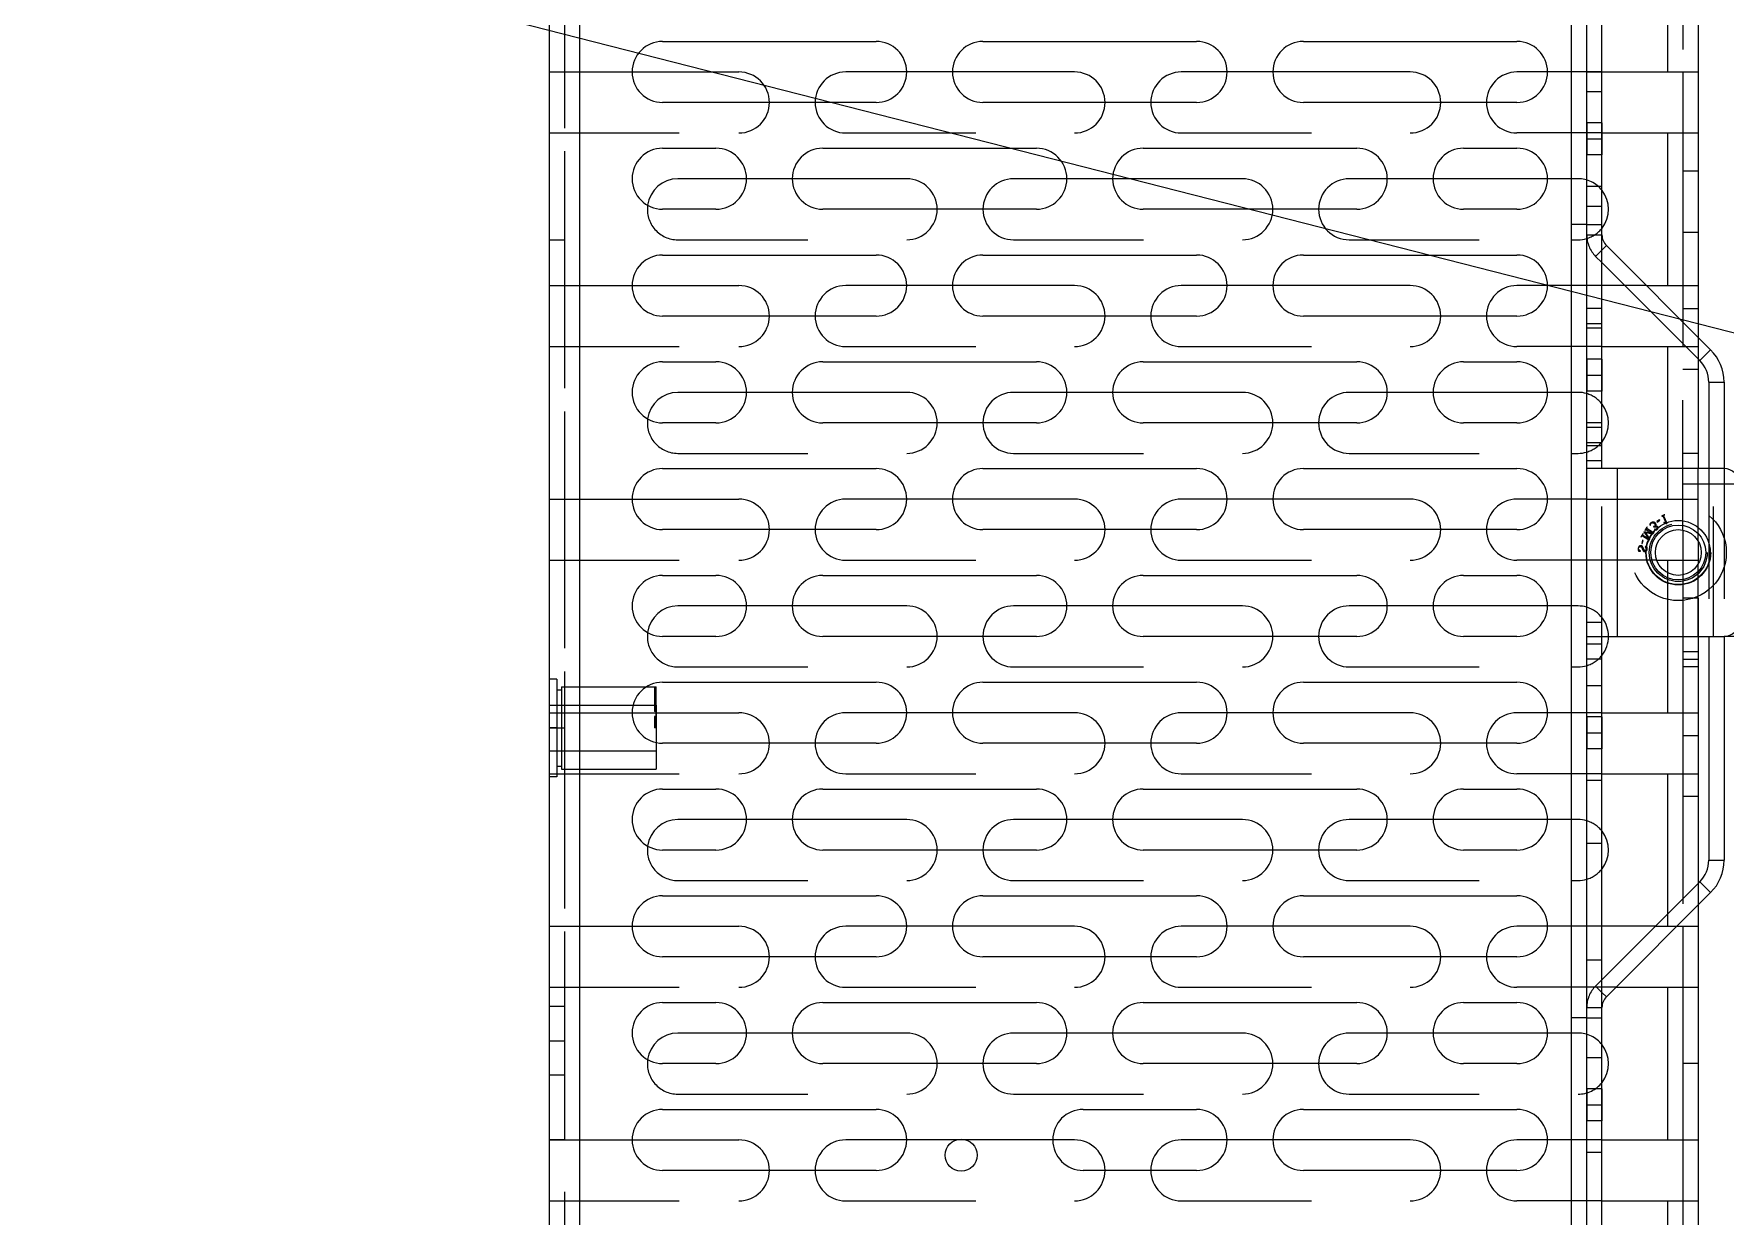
# Model space of a CAD drawing. Header units: millimetres. Extents: x 0 to 8948, y -1340 to 1100.
# Drawn here: x 1849.9 to 1960.7, y 540.9 to 618.4 of the extents above; entities that cross this region are included whole.
import ezdxf

# ---------------------------------------------------------------- set-up
doc = ezdxf.new("R2010")
doc.units = ezdxf.units.MM
doc.header["$LTSCALE"] = 85.25
doc.linetypes.add('HIDDEN', pattern=[0.2, 0.1, -0.1])
doc.layers.get('0').update_dxf_attribs({"linetype": 'CONTINUOUS'})
doc.layers.add('02___PRT_ALL_AXES', color=7, linetype='CONTINUOUS')
doc.layers.add('DEFAULT_2', color=8, linetype='HIDDEN')

msp = doc.modelspace()

# ---------------------------------------------------------------- linework, layer by layer
msp.add_line((0, 1100), (4304.922, 0))
at = {"color": 3, "linetype": 'Continuous'}
for p, q in [((1951.645, 454.448), (1951.645, 709.948)), ((1885.645, 470.948), (1885.645, 679.948)), ((1950.645, 524.598), (1950.645, 679.948)), ((1883.645, 678.948), (1883.645, 471.948)), ((1891.074, 617.948), (1905.074, 617.948)), ((1912.074, 617.948), (1926.074, 617.948)), ((1933.074, 617.948), (1947.074, 617.948)), ((1957.945, 615.948), (1957.945, 611.948)), ((1905.074, 613.948), (1891.074, 613.948)), ((1926.074, 613.948), (1912.074, 613.948)), ((1947.074, 613.948), (1933.074, 613.948)), ((1891.074, 610.948), (1894.574, 610.948)), ((1901.574, 610.948), (1915.574, 610.948)), ((1922.574, 610.948), (1936.574, 610.948)), ((1943.574, 610.948), (1947.074, 610.948)), ((1894.574, 606.948), (1891.074, 606.948)), ((1915.574, 606.948), (1901.574, 606.948)), ((1936.574, 606.948), (1922.574, 606.948)), ((1947.074, 606.948), (1943.574, 606.948)), ((1951.645, 605.948), (1950.645, 605.948)), ((1891.074, 603.948), (1905.074, 603.948)), ((1912.074, 603.948), (1926.074, 603.948)), ((1933.074, 603.948), (1947.074, 603.948)), ((1959.059, 597.034), (1952.645, 603.448)), ((1957.945, 601.948), (1957.945, 599.562)), ((1905.074, 599.948), (1891.074, 599.948)), ((1926.074, 599.948), (1912.074, 599.948)), ((1947.074, 599.948), (1933.074, 599.948)), ((1957.945, 598.148), (1957.945, 597.948)), ((1891.074, 596.948), (1894.574, 596.948)), ((1901.574, 596.948), (1915.574, 596.948)), ((1922.574, 596.948), (1936.574, 596.948)), ((1943.574, 596.948), (1947.074, 596.948)), ((1959.645, 595.62), (1959.645, 589.948)), ((1894.574, 592.948), (1891.074, 592.948)), ((1915.574, 592.948), (1901.574, 592.948)), ((1936.574, 592.948), (1922.574, 592.948)), ((1947.074, 592.948), (1943.574, 592.948)), ((1891.074, 589.948), (1905.074, 589.948)), ((1912.074, 589.948), (1926.074, 589.948)), ((1933.074, 589.948), (1947.074, 589.948)), ((1960.645, 589.948), (1951.645, 589.948)), ((1953.645, 589.948), (1953.645, 578.948)), ((1905.074, 585.948), (1891.074, 585.948)), ((1926.074, 585.948), (1912.074, 585.948)), ((1947.074, 585.948), (1933.074, 585.948)), ((1957.945, 585.913), (1957.945, 583.948)), ((1891.074, 582.948), (1894.574, 582.948)), ((1901.574, 582.948), (1915.574, 582.948)), ((1922.574, 582.948), (1936.574, 582.948)), ((1943.574, 582.948), (1947.074, 582.948)), ((1894.574, 578.948), (1891.074, 578.948)), ((1915.574, 578.948), (1901.574, 578.948)), ((1936.574, 578.948), (1922.574, 578.948)), ((1947.074, 578.948), (1943.574, 578.948)), ((1951.645, 578.948), (1960.645, 578.948)), ((1959.645, 578.948), (1959.645, 564.276)), ((1891.074, 575.948), (1905.074, 575.948)), ((1912.074, 575.948), (1926.074, 575.948)), ((1933.074, 575.948), (1947.074, 575.948)), ((1957.945, 573.948), (1957.945, 569.948)), ((1905.074, 571.948), (1891.074, 571.948)), ((1926.074, 571.948), (1912.074, 571.948)), ((1947.074, 571.948), (1933.074, 571.948)), ((1891.074, 568.948), (1894.574, 568.948)), ((1901.574, 568.948), (1915.574, 568.948)), ((1922.574, 568.948), (1936.574, 568.948)), ((1943.574, 568.948), (1947.074, 568.948)), ((1894.574, 564.948), (1891.074, 564.948)), ((1915.574, 564.948), (1901.574, 564.948)), ((1936.574, 564.948), (1922.574, 564.948)), ((1947.074, 564.948), (1943.574, 564.948)), ((1959.059, 562.862), (1952.645, 556.448)), ((1891.074, 561.948), (1905.074, 561.948)), ((1912.074, 561.948), (1926.074, 561.948)), ((1933.074, 561.948), (1947.074, 561.948)), ((1957.945, 559.948), (1957.945, 555.948)), ((1905.074, 557.948), (1891.074, 557.948)), ((1926.074, 557.948), (1912.074, 557.948)), ((1947.074, 557.948), (1933.074, 557.948)), ((1891.074, 554.948), (1894.574, 554.948)), ((1901.574, 554.948), (1915.574, 554.948)), ((1922.574, 554.948), (1936.574, 554.948)), ((1943.574, 554.948), (1947.074, 554.948)), ((1951.645, 553.948), (1950.645, 553.948)), ((1894.574, 550.948), (1891.074, 550.948)), ((1915.574, 550.948), (1901.574, 550.948)), ((1936.574, 550.948), (1922.574, 550.948)), ((1947.074, 550.948), (1943.574, 550.948)), ((1891.074, 547.948), (1905.074, 547.948)), ((1918.645, 547.948), (1926.074, 547.948)), ((1933.074, 547.948), (1947.074, 547.948)), ((1957.945, 545.948), (1957.945, 541.948)), ((1905.074, 543.948), (1891.074, 543.948)), ((1926.074, 543.948), (1918.645, 543.948)), ((1947.074, 543.948), (1933.074, 543.948))]:
    msp.add_line(p, q, dxfattribs=at)
at = {"color": 7, "linetype": 'Continuous'}
for p, q in [((1952.645, 589.948), (1952.645, 683.948)), ((1958.945, 667.948), (1958.945, 598.562)), ((1956.945, 625.948), (1956.945, 615.948)), ((1889.083, 615.948), (1896.074, 615.948)), ((1907.066, 615.948), (1903.074, 615.948)), ((1918.074, 615.948), (1910.083, 615.948)), ((1928.066, 615.948), (1925.074, 615.948)), ((1940.074, 615.948), (1931.083, 615.948)), ((1949.066, 615.948), (1947.074, 615.948)), ((1952.645, 615.948), (1958.945, 615.948)), ((1952.645, 611.948), (1958.945, 611.948)), ((1956.945, 611.948), (1956.945, 601.948)), ((1896.566, 608.948), (1892.074, 608.948)), ((1907.074, 608.948), (1899.583, 608.948)), ((1917.566, 608.948), (1914.074, 608.948)), ((1929.074, 608.948), (1920.583, 608.948)), ((1938.566, 608.948), (1936.074, 608.948)), ((1949.066, 608.948), (1941.583, 608.948)), ((1950.645, 604.948), (1951.074, 604.948)), ((1952.645, 604.276), (1952.938, 604.569)), ((1959.766, 597.741), (1952.938, 604.569)), ((1889.083, 601.948), (1896.074, 601.948)), ((1907.066, 601.948), (1903.074, 601.948)), ((1918.074, 601.948), (1910.083, 601.948)), ((1928.066, 601.948), (1925.074, 601.948)), ((1940.074, 601.948), (1931.083, 601.948)), ((1949.066, 601.948), (1947.074, 601.948)), ((1951.645, 601.948), (1950.645, 601.948)), ((1954.145, 601.948), (1952.645, 601.948)), ((1955.559, 601.948), (1958.945, 601.948)), ((1951.645, 597.948), (1950.645, 597.948)), ((1952.645, 597.948), (1958.145, 597.948)), ((1956.945, 597.948), (1956.945, 589.948)), ((1959.059, 597.034), (1959.766, 597.741)), ((1958.945, 597.148), (1958.945, 589.948)), ((1959.645, 595.62), (1960.645, 595.62)), ((1960.645, 595.62), (1960.645, 589.948)), ((1896.566, 594.948), (1892.074, 594.948)), ((1907.074, 594.948), (1899.583, 594.948)), ((1917.566, 594.948), (1914.074, 594.948)), ((1929.074, 594.948), (1920.583, 594.948)), ((1938.566, 594.948), (1936.074, 594.948)), ((1949.066, 594.948), (1941.583, 594.948)), ((1951.074, 594.948), (1950.645, 594.948)), ((1950.645, 590.948), (1951.074, 590.948)), ((1952.645, 591.448), (1951.645, 591.448)), ((1952.645, 590.448), (1951.645, 590.448)), ((1889.083, 587.948), (1896.074, 587.948)), ((1907.066, 587.948), (1903.074, 587.948)), ((1918.074, 587.948), (1910.083, 587.948)), ((1928.066, 587.948), (1925.074, 587.948)), ((1940.074, 587.948), (1931.083, 587.948)), ((1949.066, 587.948), (1947.074, 587.948)), ((1951.645, 587.948), (1950.645, 587.948)), ((1958.945, 585.191), (1958.945, 583.705)), ((1951.645, 583.948), (1950.645, 583.948)), ((1956.232, 583.948), (1958.945, 583.948)), ((1956.945, 583.948), (1956.945, 583.127)), ((1896.566, 580.948), (1892.074, 580.948)), ((1907.074, 580.948), (1899.583, 580.948)), ((1917.566, 580.948), (1914.074, 580.948)), ((1929.074, 580.948), (1920.583, 580.948)), ((1938.566, 580.948), (1936.074, 580.948)), ((1949.066, 580.948), (1941.583, 580.948)), ((1951.074, 580.948), (1950.645, 580.948)), ((1952.645, 490.948), (1952.645, 578.948)), ((1956.945, 578.948), (1956.945, 573.948)), ((1958.945, 578.948), (1958.945, 562.748)), ((1966.945, 578.948), (1960.645, 578.948)), ((1960.645, 578.948), (1960.645, 564.276)), ((1952.645, 578.448), (1951.645, 578.448)), ((1950.645, 576.948), (1951.074, 576.948)), ((1952.645, 577.448), (1951.645, 577.448)), ((1890.545, 575.642), (1890.545, 575.63)), ((1890.545, 575.642), (1890.645, 575.642)), ((1890.545, 575.63), (1890.645, 575.63)), ((1890.645, 572.948), (1890.645, 575.648)), ((1890.545, 575.306), (1890.545, 575.215)), ((1890.545, 575.306), (1890.645, 575.306)), ((1890.645, 575.298), (1890.545, 575.298)), ((1890.645, 575.255), (1890.545, 575.255)), ((1890.645, 575.242), (1890.545, 575.242)), ((1890.645, 575.238), (1890.545, 575.238)), ((1890.545, 575.215), (1890.645, 575.215)), ((1890.545, 573.698), (1890.545, 573.579)), ((1890.545, 573.698), (1890.645, 573.698)), ((1890.545, 573.579), (1890.645, 573.579)), ((1890.645, 573.948), (1896.074, 573.948)), ((1907.066, 573.948), (1903.074, 573.948)), ((1918.074, 573.948), (1910.083, 573.948)), ((1928.066, 573.948), (1925.074, 573.948)), ((1940.074, 573.948), (1931.083, 573.948)), ((1949.066, 573.948), (1947.074, 573.948)), ((1951.645, 573.948), (1950.645, 573.948)), ((1952.645, 573.948), (1958.945, 573.948)), ((1951.645, 569.948), (1950.645, 569.948)), ((1952.645, 569.948), (1958.945, 569.948)), ((1956.945, 569.948), (1956.945, 560.748)), ((1896.566, 566.948), (1892.074, 566.948)), ((1907.074, 566.948), (1899.583, 566.948)), ((1917.566, 566.948), (1914.074, 566.948)), ((1929.074, 566.948), (1920.583, 566.948)), ((1938.566, 566.948), (1936.074, 566.948)), ((1949.066, 566.948), (1941.583, 566.948)), ((1951.074, 566.948), (1950.645, 566.948)), ((1959.645, 564.276), (1960.645, 564.276)), ((1950.645, 562.948), (1951.074, 562.948)), ((1959.766, 562.155), (1952.938, 555.327)), ((1959.059, 562.862), (1959.766, 562.155)), ((1958.945, 561.334), (1958.945, 490.948)), ((1889.083, 559.948), (1896.074, 559.948)), ((1907.066, 559.948), (1903.074, 559.948)), ((1918.074, 559.948), (1910.083, 559.948)), ((1928.066, 559.948), (1925.074, 559.948)), ((1940.074, 559.948), (1931.083, 559.948)), ((1949.066, 559.948), (1947.074, 559.948)), ((1951.645, 559.948), (1950.645, 559.948)), ((1956.145, 559.948), (1952.645, 559.948)), ((1957.559, 559.948), (1958.945, 559.948)), ((1951.645, 555.948), (1950.645, 555.948)), ((1952.645, 555.62), (1952.938, 555.327)), ((1953.559, 555.948), (1958.945, 555.948)), ((1956.945, 555.948), (1956.945, 545.948)), ((1896.566, 552.948), (1892.074, 552.948)), ((1907.074, 552.948), (1899.583, 552.948)), ((1917.566, 552.948), (1914.074, 552.948)), ((1929.074, 552.948), (1920.583, 552.948)), ((1938.566, 552.948), (1936.074, 552.948)), ((1949.066, 552.948), (1941.583, 552.948)), ((1889.083, 545.948), (1896.074, 545.948)), ((1907.066, 545.948), (1903.074, 545.948)), ((1910.938, 545.948), (1910.329, 545.948)), ((1918.074, 545.948), (1916.656, 545.948)), ((1928.066, 545.948), (1925.074, 545.948)), ((1940.074, 545.948), (1931.083, 545.948)), ((1949.066, 545.948), (1947.074, 545.948)), ((1952.645, 545.948), (1958.945, 545.948)), ((1952.645, 541.948), (1958.945, 541.948)), ((1956.945, 541.948), (1956.945, 531.948))]:
    msp.add_line(p, q, dxfattribs=at)
for radius in [1.8, 1.5]:
    msp.add_circle((1957.645, 584.448), radius, dxfattribs=at)
at = {"color": 3, "linetype": 'Continuous'}
msp.add_circle((1910.645, 544.948), 1.05, dxfattribs=at)
for centre, radius, start, end in [((1891.074, 615.948), 2, 90, 270), ((1905.074, 615.948), 2, 270, 90), ((1912.074, 615.948), 2, 90, 270), ((1926.074, 615.948), 2, 270, 90), ((1933.074, 615.948), 2, 90, 270), ((1947.074, 615.948), 2, 270, 90), ((1891.074, 608.948), 2, 90, 270), ((1894.574, 608.948), 2, 270, 90), ((1901.574, 608.948), 2, 90, 270), ((1915.574, 608.948), 2, 270, 90), ((1922.574, 608.948), 2, 90, 270), ((1936.574, 608.948), 2, 270, 90), ((1943.574, 608.948), 2, 90, 270), ((1947.074, 608.948), 2, 270, 90), ((1891.074, 601.948), 2, 90, 270), ((1905.074, 601.948), 2, 270, 90), ((1912.074, 601.948), 2, 90, 270), ((1926.074, 601.948), 2, 270, 90), ((1933.074, 601.948), 2, 90, 270), ((1947.074, 601.948), 2, 270, 90), ((1891.074, 594.948), 2, 90, 270), ((1894.574, 594.948), 2, 270, 90), ((1901.574, 594.948), 2, 90, 270), ((1915.574, 594.948), 2, 270, 90), ((1922.574, 594.948), 2, 90, 270), ((1936.574, 594.948), 2, 270, 90), ((1943.574, 594.948), 2, 90, 270), ((1947.074, 594.948), 2, 270, 90), ((1957.645, 595.62), 2, 0, 45), ((1891.074, 587.948), 2, 90, 270), ((1905.074, 587.948), 2, 270, 90), ((1912.074, 587.948), 2, 90, 270), ((1926.074, 587.948), 2, 270, 90), ((1933.074, 587.948), 2, 90, 270), ((1947.074, 587.948), 2, 270, 90), ((1960.645, 588.948), 1, 0, 90), ((1891.074, 580.948), 2, 90, 270), ((1894.574, 580.948), 2, 270, 90), ((1901.574, 580.948), 2, 90, 270), ((1915.574, 580.948), 2, 270, 90), ((1922.574, 580.948), 2, 90, 270), ((1936.574, 580.948), 2, 270, 90), ((1943.574, 580.948), 2, 90, 270), ((1947.074, 580.948), 2, 270, 90), ((1960.645, 579.948), 1, 270, 0), ((1891.074, 573.948), 2, 90, 270), ((1905.074, 573.948), 2, 270, 90), ((1912.074, 573.948), 2, 90, 270), ((1926.074, 573.948), 2, 270, 90), ((1933.074, 573.948), 2, 90, 270), ((1947.074, 573.948), 2, 270, 90), ((1891.074, 566.948), 2, 90, 270), ((1894.574, 566.948), 2, 270, 90), ((1901.574, 566.948), 2, 90, 270), ((1915.574, 566.948), 2, 270, 90), ((1922.574, 566.948), 2, 90, 270), ((1936.574, 566.948), 2, 270, 90), ((1943.574, 566.948), 2, 90, 270), ((1947.074, 566.948), 2, 270, 90), ((1957.645, 564.276), 2, 315, 0), ((1891.074, 559.948), 2, 90, 270), ((1905.074, 559.948), 2, 270, 90), ((1912.074, 559.948), 2, 90, 270), ((1926.074, 559.948), 2, 270, 90), ((1933.074, 559.948), 2, 90, 270), ((1947.074, 559.948), 2, 270, 90), ((1891.074, 552.948), 2, 90, 270), ((1894.574, 552.948), 2, 270, 90), ((1901.574, 552.948), 2, 90, 270), ((1915.574, 552.948), 2, 270, 90), ((1922.574, 552.948), 2, 90, 270), ((1936.574, 552.948), 2, 270, 90), ((1943.574, 552.948), 2, 90, 270), ((1947.074, 552.948), 2, 270, 90), ((1891.074, 545.948), 2, 90, 270), ((1905.074, 545.948), 2, 270, 90), ((1918.645, 545.948), 2, 90, 270), ((1926.074, 545.948), 2, 270, 90), ((1933.074, 545.948), 2, 90, 270), ((1947.074, 545.948), 2, 270, 90)]:
    msp.add_arc(centre, radius, start, end, dxfattribs=at)
at = {"color": 7, "linetype": 'Continuous'}
for centre, radius, start, end in [((1896.074, 613.948), 2, 0, 90), ((1903.074, 613.948), 2, 90, 180), ((1918.074, 613.948), 2, 0, 90), ((1925.074, 613.948), 2, 90, 180), ((1940.074, 613.948), 2, 0, 90), ((1947.074, 613.948), 2, 90, 180), ((1892.074, 606.948), 2, 90, 172.45665), ((1907.074, 606.948), 2, 0, 90), ((1914.074, 606.948), 2, 90, 180), ((1929.074, 606.948), 2, 0, 90), ((1936.074, 606.948), 2, 90, 180), ((1951.074, 606.948), 2, 321.87082, 38.12918), ((1951.074, 606.948), 2, 270, 286.6542), ((1953.645, 605.276), 1, 180, 225), ((1896.074, 599.948), 2, 0, 90), ((1903.074, 599.948), 2, 90, 180), ((1918.074, 599.948), 2, 0, 90), ((1925.074, 599.948), 2, 90, 180), ((1940.074, 599.948), 2, 0, 90), ((1947.074, 599.948), 2, 90, 180), ((1957.645, 595.62), 3, 0, 45), ((1892.074, 592.948), 2, 90, 172.45665), ((1907.074, 592.948), 2, 0, 90), ((1914.074, 592.948), 2, 90, 180), ((1929.074, 592.948), 2, 0, 90), ((1936.074, 592.948), 2, 90, 180), ((1951.074, 592.948), 2, 73.3458, 90), ((1951.074, 592.948), 2, 321.87082, 38.12918), ((1951.074, 592.948), 2, 270, 286.6542), ((1896.074, 585.948), 2, 0, 90), ((1903.074, 585.948), 2, 90, 180), ((1918.074, 585.948), 2, 0, 90), ((1925.074, 585.948), 2, 90, 180), ((1940.074, 585.948), 2, 0, 90), ((1947.074, 585.948), 2, 90, 180), ((1892.074, 578.948), 2, 90, 172.45665), ((1907.074, 578.948), 2, 0, 90), ((1914.074, 578.948), 2, 90, 180), ((1929.074, 578.948), 2, 0, 90), ((1936.074, 578.948), 2, 90, 180), ((1951.074, 578.948), 2, 73.3458, 90), ((1951.074, 578.948), 2, 321.87082, 0), ((1951.074, 578.948), 2, 270, 286.6542), ((1896.074, 571.948), 2, 0, 90), ((1903.074, 571.948), 2, 90, 180), ((1918.074, 571.948), 2, 0, 90), ((1925.074, 571.948), 2, 90, 180), ((1940.074, 571.948), 2, 0, 90), ((1947.074, 571.948), 2, 90, 180), ((1892.074, 564.948), 2, 90, 172.45665), ((1907.074, 564.948), 2, 0, 90), ((1914.074, 564.948), 2, 90, 180), ((1929.074, 564.948), 2, 0, 90), ((1936.074, 564.948), 2, 90, 180), ((1951.074, 564.948), 2, 73.3458, 90), ((1951.074, 564.948), 2, 321.87082, 38.12918), ((1957.645, 564.276), 3, 315, 0), ((1951.074, 564.948), 2, 270, 286.6542), ((1896.074, 557.948), 2, 0, 90), ((1903.074, 557.948), 2, 90, 180), ((1918.074, 557.948), 2, 0, 90), ((1925.074, 557.948), 2, 90, 180), ((1940.074, 557.948), 2, 0, 90), ((1947.074, 557.948), 2, 90, 180), ((1953.645, 554.62), 1, 135, 180), ((1892.074, 550.948), 2, 90, 172.45665), ((1907.074, 550.948), 2, 0, 90), ((1914.074, 550.948), 2, 90, 180), ((1929.074, 550.948), 2, 0, 90), ((1936.074, 550.948), 2, 90, 180), ((1951.074, 550.948), 2, 321.87082, 38.12918), ((1896.074, 543.948), 2, 0, 90), ((1903.074, 543.948), 2, 90, 180), ((1918.074, 543.948), 2, 0, 90), ((1925.074, 543.948), 2, 90, 180), ((1940.074, 543.948), 2, 0, 90), ((1947.074, 543.948), 2, 90, 180)]:
    msp.add_arc(centre, radius, start, end, dxfattribs=at)
at = {"layer": '02___PRT_ALL_AXES', "color": 8, "linetype": 'HIDDEN'}
for p, q in [((1883.645, 671.948), (1883.645, 545.948)), ((1884.645, 671.948), (1884.645, 545.948)), ((1951.645, 612.608), (1951.645, 610.508)), ((1952.645, 612.608), (1951.645, 612.608)), ((1952.645, 612.608), (1952.645, 610.508)), ((1951.645, 611.558), (1952.645, 611.558)), ((1952.645, 610.508), (1951.645, 610.508)), ((1957.945, 609.448), (1957.945, 596.448)), ((1958.945, 609.448), (1957.945, 609.448)), ((1958.945, 609.448), (1958.945, 596.448)), ((1957.945, 605.448), (1958.945, 605.448)), ((1883.645, 604.948), (1884.645, 604.948)), ((1957.945, 600.448), (1958.945, 600.448)), ((1951.645, 597.118), (1951.645, 595.018)), ((1952.645, 597.118), (1951.645, 597.118)), ((1952.645, 597.118), (1952.645, 595.018)), ((1958.945, 596.448), (1957.945, 596.448)), ((1951.645, 596.068), (1952.645, 596.068)), ((1952.645, 595.018), (1951.645, 595.018)), ((1958.945, 581.448), (1957.945, 581.448)), ((1957.945, 581.448), (1957.945, 568.448)), ((1958.945, 581.448), (1958.945, 568.448)), ((1957.945, 577.448), (1958.945, 577.448)), ((1884.445, 575.648), (1890.021, 575.648)), ((1883.645, 574.448), (1890.645, 574.448)), ((1890.645, 574.448), (1890.645, 572.948)), ((1952.645, 573.688), (1951.645, 573.688)), ((1951.645, 573.688), (1951.645, 571.588)), ((1952.645, 573.688), (1952.645, 571.588)), ((1883.645, 572.948), (1884.645, 572.948)), ((1951.645, 572.638), (1952.645, 572.638)), ((1957.945, 572.448), (1958.945, 572.448)), ((1883.645, 571.448), (1890.645, 571.448)), ((1890.645, 572), (1890.645, 570.248)), ((1952.645, 571.588), (1951.645, 571.588)), ((1884.445, 570.248), (1890.645, 570.248)), ((1958.945, 568.448), (1957.945, 568.448)), ((1884.645, 554.698), (1883.645, 554.698)), ((1883.645, 552.448), (1884.645, 552.448)), ((1884.645, 550.198), (1883.645, 550.198)), ((1958.945, 550.948), (1957.945, 550.948)), ((1957.945, 550.948), (1957.945, 540.948)), ((1958.945, 550.948), (1958.945, 540.948)), ((1952.645, 549.298), (1951.645, 549.298)), ((1951.645, 549.298), (1951.645, 547.198)), ((1952.645, 549.298), (1952.645, 547.198)), ((1951.645, 548.248), (1952.645, 548.248)), ((1952.645, 547.198), (1951.645, 547.198)), ((1884.645, 545.948), (1883.645, 545.948)), ((1957.945, 545.948), (1958.945, 545.948))]:
    msp.add_line(p, q, dxfattribs=at)
at = {"layer": '02___PRT_ALL_AXES', "color": 7, "linetype": 'Continuous'}
for p, q in [((1890.021, 575.648), (1890.645, 575.648)), ((1890.645, 572.948), (1890.645, 572))]:
    msp.add_line(p, q, dxfattribs=at)
at = {"layer": '02___PRT_ALL_AXES', "color": 3, "linetype": 'Continuous'}
msp.add_circle((1957.645, 584.448), 2.1, dxfattribs=at)
at = {"layer": 'DEFAULT_2', "color": 8, "linetype": 'HIDDEN'}
for p, q in [((1884.645, 678.948), (1884.645, 471.948)), ((1957.945, 625.948), (1957.945, 615.948)), ((1883.645, 615.948), (1889.083, 615.948)), ((1910.083, 615.948), (1907.066, 615.948)), ((1931.083, 615.948), (1928.066, 615.948)), ((1952.645, 615.948), (1949.066, 615.948)), ((1951.645, 615.958), (1952.645, 615.958)), ((1951.645, 614.658), (1952.645, 614.658)), ((1883.645, 611.948), (1896.074, 611.948)), ((1903.074, 611.948), (1918.074, 611.948)), ((1925.074, 611.948), (1940.074, 611.948)), ((1952.645, 611.948), (1947.074, 611.948)), ((1957.945, 611.948), (1957.945, 601.948)), ((1899.583, 608.948), (1896.566, 608.948)), ((1920.583, 608.948), (1917.566, 608.948)), ((1941.583, 608.948), (1938.566, 608.948)), ((1951.074, 608.948), (1949.066, 608.948)), ((1951.645, 608.458), (1952.645, 608.458)), ((1951.645, 607.158), (1952.645, 607.158)), ((1951.645, 605.948), (1952.645, 605.948)), ((1892.074, 604.948), (1907.074, 604.948)), ((1914.074, 604.948), (1929.074, 604.948)), ((1936.074, 604.948), (1950.645, 604.948)), ((1951.645, 605.276), (1952.645, 605.276)), ((1952.231, 603.862), (1952.645, 604.276)), ((1952.645, 603.448), (1952.231, 603.862)), ((1883.645, 601.948), (1889.083, 601.948)), ((1910.083, 601.948), (1907.066, 601.948)), ((1931.083, 601.948), (1928.066, 601.948)), ((1950.645, 601.948), (1949.066, 601.948)), ((1952.645, 601.948), (1951.645, 601.948)), ((1955.559, 601.948), (1954.145, 601.948)), ((1951.645, 600.468), (1952.645, 600.468)), ((1951.645, 599.468), (1952.645, 599.468)), ((1951.645, 599.168), (1952.645, 599.168)), ((1957.945, 599.562), (1957.945, 598.148)), ((1883.645, 597.948), (1896.074, 597.948)), ((1903.074, 597.948), (1918.074, 597.948)), ((1925.074, 597.948), (1940.074, 597.948)), ((1950.645, 597.948), (1947.074, 597.948)), ((1952.645, 597.948), (1951.645, 597.948)), ((1957.945, 585.913), (1957.945, 597.948)), ((1958.145, 597.948), (1958.945, 597.948)), ((1958.945, 598.562), (1958.945, 597.148)), ((1899.583, 594.948), (1896.566, 594.948)), ((1920.583, 594.948), (1917.566, 594.948)), ((1941.583, 594.948), (1938.566, 594.948)), ((1950.645, 594.948), (1949.066, 594.948)), ((1951.645, 592.968), (1952.645, 592.968)), ((1951.645, 592.668), (1952.645, 592.668)), ((1892.074, 590.948), (1907.074, 590.948)), ((1914.074, 590.948), (1929.074, 590.948)), ((1936.074, 590.948), (1950.645, 590.948)), ((1951.645, 591.668), (1952.645, 591.668)), ((1958.945, 590.948), (1957.945, 590.948)), ((1952.645, 578.948), (1952.645, 589.948)), ((1956.945, 589.948), (1956.945, 587.948)), ((1958.945, 585.191), (1958.945, 589.948)), ((1959.645, 589.948), (1959.645, 578.948)), ((1960.645, 589.948), (1960.645, 578.948)), ((1957.945, 588.948), (1961.645, 588.948)), ((1959.945, 578.948), (1959.945, 588.948)), ((1883.645, 587.948), (1889.083, 587.948)), ((1910.083, 587.948), (1907.066, 587.948)), ((1931.083, 587.948), (1928.066, 587.948)), ((1950.645, 587.948), (1949.066, 587.948)), ((1951.645, 587.948), (1958.945, 587.948)), ((1956.426, 586.595), (1956.243, 586.481)), ((1956.243, 586.481), (1956.264, 586.448)), ((1956.264, 586.448), (1956.447, 586.562)), ((1956.447, 586.562), (1956.426, 586.595)), ((1956.558, 586.842), (1956.564, 586.828)), ((1956.564, 586.828), (1956.61, 586.839)), ((1956.653, 586.818), (1956.826, 586.404)), ((1956.909, 586.36), (1956.709, 586.841)), ((1956.724, 586.887), (1956.76, 586.91)), ((1956.76, 586.91), (1956.754, 586.923)), ((1955.202, 585.486), (1955.215, 585.478)), ((1955.215, 585.478), (1955.248, 585.516)), ((1955.301, 585.604), (1955.336, 585.68)), ((1955.312, 585.534), (1955.723, 585.286)), ((1955.336, 585.68), (1955.324, 585.687)), ((1955.728, 585.315), (1955.326, 585.557)), ((1955.924, 585.716), (1955.388, 585.802)), ((1955.388, 585.802), (1955.728, 585.315)), ((1955.452, 585.9), (1955.464, 585.892)), ((1955.464, 585.892), (1955.502, 585.934)), ((1955.508, 585.755), (1955.989, 585.679)), ((1955.79, 585.349), (1955.508, 585.755)), ((1955.56, 585.935), (1955.924, 585.716)), ((1955.572, 586.041), (1955.599, 586.115)), ((1955.599, 586.115), (1955.586, 586.123)), ((1955.955, 585.779), (1955.602, 585.992)), ((1955.781, 586.254), (1955.798, 586.247)), ((1956.065, 585.833), (1956.025, 585.791)), ((1956.029, 586.157), (1956.033, 586.137)), ((1956.077, 585.826), (1956.065, 585.833)), ((1956.087, 585.979), (1956.08, 585.961)), ((1956.699, 586.427), (1956.694, 586.406)), ((1956.826, 586.404), (1956.699, 586.427)), ((1956.881, 586.348), (1956.909, 586.36)), ((1955.044, 584.544), (1955.179, 584.54)), ((1955.179, 584.54), (1955.181, 584.552)), ((1955.31, 585.25), (1955.248, 585.044)), ((1955.248, 585.044), (1955.285, 585.032)), ((1955.285, 585.032), (1955.348, 585.238)), ((1955.348, 585.238), (1955.31, 585.25)), ((1955.481, 584.818), (1955.479, 584.806)), ((1955.584, 584.811), (1955.481, 584.818)), ((1955.723, 585.286), (1955.689, 585.21)), ((1955.689, 585.21), (1955.702, 585.203)), ((1883.645, 583.948), (1896.074, 583.948)), ((1903.074, 583.948), (1918.074, 583.948)), ((1925.074, 583.948), (1940.074, 583.948)), ((1950.645, 583.948), (1947.074, 583.948)), ((1956.232, 583.948), (1951.645, 583.948)), ((1956.945, 583.127), (1956.945, 578.948)), ((1957.945, 583.948), (1957.945, 573.948)), ((1958.945, 578.948), (1958.945, 583.705)), ((1899.583, 580.948), (1896.566, 580.948)), ((1920.583, 580.948), (1917.566, 580.948)), ((1941.583, 580.948), (1938.566, 580.948)), ((1950.645, 580.948), (1949.066, 580.948)), ((1951.645, 579.888), (1952.645, 579.888)), ((1958.945, 577.948), (1957.945, 577.948)), ((1892.074, 576.948), (1907.074, 576.948)), ((1914.074, 576.948), (1929.074, 576.948)), ((1936.074, 576.948), (1950.645, 576.948)), ((1958.945, 576.948), (1957.945, 576.948)), ((1884.145, 576.148), (1883.645, 576.148)), ((1884.145, 576.148), (1884.145, 569.748)), ((1884.145, 575.448), (1884.445, 575.448)), ((1884.445, 575.648), (1884.445, 570.248)), ((1890.545, 575.646), (1890.545, 575.642)), ((1890.545, 575.646), (1890.645, 575.646)), ((1890.545, 575.634), (1890.645, 575.634)), ((1890.545, 575.63), (1890.545, 575.306)), ((1890.545, 575.588), (1890.645, 575.588)), ((1890.545, 575.559), (1890.645, 575.559)), ((1890.645, 575.535), (1890.545, 575.535)), ((1951.645, 575.738), (1952.645, 575.738)), ((1890.645, 575.336), (1890.545, 575.336)), ((1890.645, 575.332), (1890.545, 575.332)), ((1890.645, 575.329), (1890.545, 575.329)), ((1890.645, 575.227), (1890.545, 575.227)), ((1890.545, 575.215), (1890.545, 574.031)), ((1890.645, 575.203), (1890.545, 575.203)), ((1890.645, 575.201), (1890.545, 575.201)), ((1890.645, 575.158), (1890.545, 575.158)), ((1890.645, 575.138), (1890.545, 575.138)), ((1890.645, 575.078), (1890.545, 575.078)), ((1890.645, 575.067), (1890.545, 575.067)), ((1890.645, 575.027), (1890.545, 575.027)), ((1890.645, 575.01), (1890.545, 575.01)), ((1890.645, 574.969), (1890.545, 574.969)), ((1890.645, 574.933), (1890.545, 574.933)), ((1890.645, 574.922), (1890.545, 574.922)), ((1890.645, 574.883), (1890.545, 574.883)), ((1890.645, 574.882), (1890.545, 574.882)), ((1890.645, 574.868), (1890.545, 574.868)), ((1890.645, 574.849), (1890.545, 574.849)), ((1890.645, 574.839), (1890.545, 574.839)), ((1890.645, 574.829), (1890.545, 574.829)), ((1890.645, 574.809), (1890.545, 574.809)), ((1890.645, 574.797), (1890.545, 574.797)), ((1890.645, 574.795), (1890.545, 574.795)), ((1890.645, 574.793), (1890.545, 574.793)), ((1890.645, 574.788), (1890.545, 574.788)), ((1890.645, 574.766), (1890.545, 574.766)), ((1890.645, 574.734), (1890.545, 574.734)), ((1890.645, 574.733), (1890.545, 574.733)), ((1890.645, 574.717), (1890.545, 574.717)), ((1890.645, 574.704), (1890.545, 574.704)), ((1890.645, 574.7), (1890.545, 574.7)), ((1890.645, 574.679), (1890.545, 574.679)), ((1890.645, 574.666), (1890.545, 574.666)), ((1890.645, 574.665), (1890.545, 574.665)), ((1890.645, 574.658), (1890.545, 574.658)), ((1890.645, 574.621), (1890.545, 574.621)), ((1890.645, 574.619), (1890.545, 574.619)), ((1890.645, 574.608), (1890.545, 574.608)), ((1890.645, 574.607), (1890.545, 574.607)), ((1890.645, 574.589), (1890.545, 574.589)), ((1890.645, 574.588), (1890.545, 574.588)), ((1890.645, 574.543), (1890.545, 574.543)), ((1890.645, 574.517), (1890.545, 574.517)), ((1890.645, 574.513), (1890.545, 574.513)), ((1890.645, 574.509), (1890.545, 574.509)), ((1890.645, 574.477), (1890.545, 574.477)), ((1890.645, 574.475), (1890.545, 574.475)), ((1890.645, 574.459), (1890.545, 574.459)), ((1890.645, 574.443), (1890.545, 574.443)), ((1890.645, 574.439), (1890.545, 574.439)), ((1890.645, 574.423), (1890.545, 574.423)), ((1890.645, 574.416), (1890.545, 574.416)), ((1890.645, 574.416), (1890.545, 574.416)), ((1890.645, 574.412), (1890.545, 574.412)), ((1890.645, 574.394), (1890.545, 574.394)), ((1890.645, 574.361), (1890.545, 574.361)), ((1890.645, 574.351), (1890.545, 574.351)), ((1890.645, 574.337), (1890.545, 574.337)), ((1890.645, 574.331), (1890.545, 574.331)), ((1890.645, 574.317), (1890.545, 574.317)), ((1890.645, 574.27), (1890.545, 574.27)), ((1890.645, 574.265), (1890.545, 574.265)), ((1890.645, 574.241), (1890.545, 574.241)), ((1883.645, 573.948), (1890.645, 573.948)), ((1890.645, 574.231), (1890.545, 574.231)), ((1890.645, 574.216), (1890.545, 574.216)), ((1890.645, 574.207), (1890.545, 574.207)), ((1890.645, 574.182), (1890.545, 574.182)), ((1890.645, 574.178), (1890.545, 574.178)), ((1890.645, 574.131), (1890.545, 574.131)), ((1890.645, 574.097), (1890.545, 574.097)), ((1890.645, 574.036), (1890.545, 574.036)), ((1890.645, 574.031), (1890.545, 574.031)), ((1890.545, 573.709), (1890.545, 573.698)), ((1890.645, 573.709), (1890.545, 573.709)), ((1890.645, 573.686), (1890.545, 573.686)), ((1890.545, 573.579), (1890.545, 572.954)), ((1910.083, 573.948), (1907.066, 573.948)), ((1931.083, 573.948), (1928.066, 573.948)), ((1950.645, 573.948), (1949.066, 573.948)), ((1952.645, 573.948), (1951.645, 573.948)), ((1884.145, 572.948), (1883.645, 572.948)), ((1890.645, 573.099), (1890.545, 573.099)), ((1890.645, 572.977), (1890.545, 572.977)), ((1890.645, 572.954), (1890.545, 572.954)), ((1883.645, 569.948), (1896.074, 569.948)), ((1884.145, 570.448), (1884.445, 570.448)), ((1903.074, 569.948), (1918.074, 569.948)), ((1925.074, 569.948), (1940.074, 569.948)), ((1950.645, 569.948), (1947.074, 569.948)), ((1952.645, 569.948), (1951.645, 569.948)), ((1957.945, 569.948), (1957.945, 559.948)), ((1884.145, 569.748), (1883.645, 569.748)), ((1951.645, 569.538), (1952.645, 569.538)), ((1899.583, 566.948), (1896.566, 566.948)), ((1920.583, 566.948), (1917.566, 566.948)), ((1941.583, 566.948), (1938.566, 566.948)), ((1950.645, 566.948), (1949.066, 566.948)), ((1951.645, 565.388), (1952.645, 565.388)), ((1892.074, 562.948), (1907.074, 562.948)), ((1914.074, 562.948), (1929.074, 562.948)), ((1936.074, 562.948), (1950.645, 562.948)), ((1958.945, 562.748), (1958.945, 561.334)), ((1883.645, 559.948), (1889.083, 559.948)), ((1910.083, 559.948), (1907.066, 559.948)), ((1931.083, 559.948), (1928.066, 559.948)), ((1950.645, 559.948), (1949.066, 559.948)), ((1952.645, 559.948), (1951.645, 559.948)), ((1956.145, 559.948), (1957.559, 559.948)), ((1956.945, 560.748), (1956.945, 559.948)), ((1951.645, 557.748), (1952.645, 557.748)), ((1883.645, 555.948), (1896.074, 555.948)), ((1903.074, 555.948), (1918.074, 555.948)), ((1925.074, 555.948), (1940.074, 555.948)), ((1950.645, 555.948), (1947.074, 555.948)), ((1953.559, 555.948), (1951.645, 555.948)), ((1952.645, 556.448), (1952.231, 556.034)), ((1952.231, 556.034), (1952.645, 555.62)), ((1957.945, 555.948), (1957.945, 545.948)), ((1951.645, 554.62), (1952.645, 554.62)), ((1951.645, 553.948), (1952.645, 553.948)), ((1899.583, 552.948), (1896.566, 552.948)), ((1920.583, 552.948), (1917.566, 552.948)), ((1941.583, 552.948), (1938.566, 552.948)), ((1951.074, 552.948), (1949.066, 552.948)), ((1951.645, 551.348), (1952.645, 551.348)), ((1892.074, 548.948), (1907.074, 548.948)), ((1914.074, 548.948), (1929.074, 548.948)), ((1936.074, 548.948), (1951.074, 548.948)), ((1883.645, 545.948), (1889.083, 545.948)), ((1910.329, 545.948), (1907.066, 545.948)), ((1916.656, 545.948), (1910.938, 545.948)), ((1931.083, 545.948), (1928.066, 545.948)), ((1952.645, 545.948), (1949.066, 545.948)), ((1951.645, 545.148), (1952.645, 545.148)), ((1883.645, 541.948), (1896.074, 541.948)), ((1903.074, 541.948), (1918.074, 541.948)), ((1925.074, 541.948), (1940.074, 541.948)), ((1952.645, 541.948), (1947.074, 541.948)), ((1957.945, 541.948), (1957.945, 531.948))]:
    msp.add_line(p, q, dxfattribs=at)
for radius in [3.15, 2.125, 1.9]:
    msp.add_circle((1957.645, 584.448), radius, dxfattribs=at)
for centre, radius, start, end in [((1896.074, 613.948), 2, 270, 0), ((1903.074, 613.948), 2, 180, 270), ((1918.074, 613.948), 2, 270, 0), ((1925.074, 613.948), 2, 180, 270), ((1940.074, 613.948), 2, 270, 0), ((1947.074, 613.948), 2, 180, 270), ((1951.074, 606.948), 2, 38.12918, 90), ((1892.074, 606.948), 2, 172.45665, 270), ((1907.074, 606.948), 2, 270, 0), ((1914.074, 606.948), 2, 180, 270), ((1929.074, 606.948), 2, 270, 0), ((1936.074, 606.948), 2, 180, 270), ((1951.074, 606.948), 2, 286.6542, 321.87082), ((1953.645, 605.276), 2, 180, 225), ((1896.074, 599.948), 2, 270, 0), ((1903.074, 599.948), 2, 180, 270), ((1918.074, 599.948), 2, 270, 0), ((1925.074, 599.948), 2, 180, 270), ((1940.074, 599.948), 2, 270, 0), ((1947.074, 599.948), 2, 180, 270), ((1951.074, 592.948), 2, 38.12918, 73.3458), ((1892.074, 592.948), 2, 172.45665, 270), ((1907.074, 592.948), 2, 270, 0), ((1914.074, 592.948), 2, 180, 270), ((1929.074, 592.948), 2, 270, 0), ((1936.074, 592.948), 2, 180, 270), ((1951.074, 592.948), 2, 286.6542, 321.87082), ((1896.074, 585.948), 2, 270, 0), ((1903.074, 585.948), 2, 180, 270), ((1918.074, 585.948), 2, 270, 0), ((1925.074, 585.948), 2, 180, 270), ((1940.074, 585.948), 2, 270, 0), ((1947.074, 585.948), 2, 180, 270), ((1957.263, 585.015), 1.438, 148.91018, 152.46337), ((1951.074, 578.948), 2, 0, 73.3458), ((1892.074, 578.948), 2, 172.45665, 270), ((1907.074, 578.948), 2, 270, 0), ((1914.074, 578.948), 2, 180, 270), ((1929.074, 578.948), 2, 270, 0), ((1936.074, 578.948), 2, 180, 270), ((1951.074, 578.948), 2, 286.6542, 321.87082), ((1896.074, 571.948), 2, 270, 0), ((1903.074, 571.948), 2, 180, 270), ((1918.074, 571.948), 2, 270, 0), ((1925.074, 571.948), 2, 180, 270), ((1940.074, 571.948), 2, 270, 0), ((1947.074, 571.948), 2, 180, 270), ((1951.074, 564.948), 2, 38.12918, 73.3458), ((1892.074, 564.948), 2, 172.45665, 270), ((1907.074, 564.948), 2, 270, 0), ((1914.074, 564.948), 2, 180, 270), ((1929.074, 564.948), 2, 270, 0), ((1936.074, 564.948), 2, 180, 270), ((1951.074, 564.948), 2, 286.6542, 321.87082), ((1896.074, 557.948), 2, 270, 0), ((1903.074, 557.948), 2, 180, 270), ((1918.074, 557.948), 2, 270, 0), ((1925.074, 557.948), 2, 180, 270), ((1940.074, 557.948), 2, 270, 0), ((1947.074, 557.948), 2, 180, 270), ((1953.645, 554.62), 2, 135, 180), ((1951.074, 550.948), 2, 38.12918, 90), ((1892.074, 550.948), 2, 172.45665, 270), ((1907.074, 550.948), 2, 270, 0), ((1914.074, 550.948), 2, 180, 270), ((1929.074, 550.948), 2, 270, 0), ((1936.074, 550.948), 2, 180, 270), ((1951.074, 550.948), 2, 270, 321.87082), ((1896.074, 543.948), 2, 270, 0), ((1903.074, 543.948), 2, 180, 270), ((1918.074, 543.948), 2, 270, 0), ((1925.074, 543.948), 2, 180, 270), ((1940.074, 543.948), 2, 270, 0), ((1947.074, 543.948), 2, 180, 270)]:
    msp.add_arc(centre, radius, start, end, dxfattribs=at)
for points in [[(1956.002, 586.439), (1955.944, 586.441), (1955.891, 586.42), (1955.843, 586.377)], [(1956.149, 586.37), (1956.109, 586.414), (1956.06, 586.437), (1956.002, 586.439)], [(1956.657, 586.88), (1956.62, 586.865), (1956.587, 586.852), (1956.558, 586.842)], [(1956.61, 586.839), (1956.631, 586.844), (1956.646, 586.837), (1956.653, 586.818)], [(1956.754, 586.923), (1956.726, 586.91), (1956.693, 586.895), (1956.657, 586.88)], [(1956.709, 586.841), (1956.701, 586.861), (1956.705, 586.876), (1956.724, 586.887)], [(1955.266, 585.586), (1955.25, 585.559), (1955.228, 585.525), (1955.202, 585.486)], [(1955.248, 585.516), (1955.264, 585.534), (1955.275, 585.543), (1955.282, 585.544)], [(1955.324, 585.687), (1955.307, 585.655), (1955.287, 585.621), (1955.266, 585.586)], [(1955.282, 585.544), (1955.289, 585.545), (1955.3, 585.542), (1955.312, 585.534)], [(1955.326, 585.557), (1955.301, 585.572), (1955.293, 585.587), (1955.301, 585.604)], [(1955.521, 586.01), (1955.502, 585.977), (1955.479, 585.941), (1955.452, 585.9)], [(1955.502, 585.934), (1955.511, 585.944), (1955.52, 585.949), (1955.527, 585.949)], [(1955.586, 586.123), (1955.558, 586.072), (1955.536, 586.034), (1955.521, 586.01)], [(1955.527, 585.949), (1955.534, 585.949), (1955.545, 585.945), (1955.56, 585.935)], [(1955.572, 586.016), (1955.568, 586.022), (1955.568, 586.031), (1955.572, 586.041)], [(1955.602, 585.992), (1955.586, 586.002), (1955.575, 586.009), (1955.572, 586.016)], [(1955.744, 585.279), (1955.765, 585.313), (1955.78, 585.337), (1955.79, 585.349)], [(1955.782, 586.302), (1955.772, 586.28), (1955.772, 586.264), (1955.781, 586.254)], [(1955.843, 586.377), (1955.812, 586.349), (1955.792, 586.324), (1955.782, 586.302)], [(1955.798, 586.247), (1955.806, 586.247), (1955.812, 586.249), (1955.818, 586.254)], [(1955.818, 586.254), (1955.825, 586.261), (1955.83, 586.273), (1955.833, 586.29)], [(1955.833, 586.29), (1955.841, 586.331), (1955.854, 586.36), (1955.872, 586.376)], [(1955.872, 586.376), (1955.899, 586.4), (1955.933, 586.411), (1955.976, 586.406)], [(1955.993, 585.768), (1955.983, 585.766), (1955.97, 585.77), (1955.955, 585.779)], [(1955.976, 586.406), (1956.018, 586.401), (1956.055, 586.381), (1956.086, 586.347)], [(1956.025, 585.791), (1956.013, 585.778), (1956.002, 585.77), (1955.993, 585.768)], [(1956.101, 586.18), (1956.084, 586.165), (1956.06, 586.158), (1956.029, 586.157)], [(1956.032, 585.757), (1956.047, 585.782), (1956.062, 585.805), (1956.077, 585.826)], [(1956.033, 586.137), (1956.049, 586.137), (1956.066, 586.138), (1956.085, 586.14)], [(1956.08, 585.961), (1956.121, 585.942), (1956.157, 585.933), (1956.19, 585.934)], [(1956.085, 586.14), (1956.167, 586.148), (1956.219, 586.14), (1956.242, 586.114)], [(1956.086, 586.347), (1956.112, 586.319), (1956.126, 586.288), (1956.129, 586.257)], [(1956.166, 585.965), (1956.14, 585.961), (1956.114, 585.966), (1956.087, 585.979)], [(1956.129, 586.257), (1956.131, 586.225), (1956.122, 586.2), (1956.101, 586.18)], [(1956.141, 586.16), (1956.175, 586.187), (1956.193, 586.22), (1956.193, 586.26)], [(1956.243, 586.158), (1956.216, 586.163), (1956.183, 586.164), (1956.141, 586.16)], [(1956.193, 586.26), (1956.194, 586.3), (1956.179, 586.336), (1956.149, 586.37)], [(1956.233, 585.994), (1956.215, 585.978), (1956.192, 585.969), (1956.166, 585.965)], [(1956.19, 585.934), (1956.221, 585.936), (1956.252, 585.949), (1956.28, 585.974)], [(1956.263, 586.053), (1956.261, 586.031), (1956.251, 586.011), (1956.233, 585.994)], [(1956.242, 586.114), (1956.259, 586.096), (1956.265, 586.075), (1956.263, 586.053)], [(1956.306, 586.124), (1956.291, 586.142), (1956.269, 586.153), (1956.243, 586.158)], [(1956.28, 585.974), (1956.305, 585.997), (1956.319, 586.023), (1956.323, 586.053)], [(1956.323, 586.053), (1956.328, 586.083), (1956.322, 586.107), (1956.306, 586.124)], [(1956.694, 586.406), (1956.743, 586.397), (1956.805, 586.377), (1956.881, 586.348)], [(1955.018, 584.709), (1955.012, 584.65), (1955.021, 584.595), (1955.044, 584.544)], [(1955.08, 584.851), (1955.046, 584.819), (1955.025, 584.772), (1955.018, 584.709)], [(1955.076, 584.618), (1955.051, 584.652), (1955.041, 584.687), (1955.045, 584.725)], [(1955.045, 584.725), (1955.048, 584.76), (1955.062, 584.789), (1955.086, 584.811)], [(1955.181, 584.552), (1955.136, 584.563), (1955.102, 584.584), (1955.076, 584.618)], [(1955.209, 584.891), (1955.158, 584.897), (1955.115, 584.883), (1955.08, 584.851)], [(1955.086, 584.811), (1955.109, 584.833), (1955.136, 584.843), (1955.166, 584.84)], [(1955.166, 584.84), (1955.192, 584.837), (1955.214, 584.825), (1955.229, 584.803)], [(1955.304, 584.841), (1955.284, 584.869), (1955.252, 584.887), (1955.209, 584.891)], [(1955.229, 584.803), (1955.245, 584.781), (1955.263, 584.747), (1955.281, 584.7)], [(1955.281, 584.7), (1955.307, 584.633), (1955.331, 584.586), (1955.355, 584.559)], [(1955.368, 584.709), (1955.345, 584.77), (1955.323, 584.814), (1955.304, 584.841)], [(1955.355, 584.559), (1955.379, 584.531), (1955.409, 584.516), (1955.443, 584.512)], [(1955.425, 584.591), (1955.41, 584.611), (1955.391, 584.65), (1955.368, 584.709)], [(1955.478, 584.559), (1955.458, 584.561), (1955.44, 584.571), (1955.425, 584.591)], [(1955.443, 584.512), (1955.486, 584.508), (1955.523, 584.52), (1955.554, 584.551)], [(1955.547, 584.585), (1955.526, 584.565), (1955.503, 584.556), (1955.478, 584.559)], [(1955.479, 584.806), (1955.556, 584.78), (1955.591, 584.732), (1955.584, 584.664)], [(1955.584, 584.664), (1955.58, 584.631), (1955.567, 584.604), (1955.547, 584.585)], [(1955.554, 584.551), (1955.585, 584.58), (1955.604, 584.622), (1955.61, 584.675)], [(1955.61, 584.675), (1955.615, 584.728), (1955.607, 584.774), (1955.584, 584.811)], [(1955.702, 585.203), (1955.705, 585.212), (1955.719, 585.238), (1955.744, 585.279)]]:
    msp.add_open_spline(points, degree=3, dxfattribs=at)

doc.saveas('drawing.dxf')
